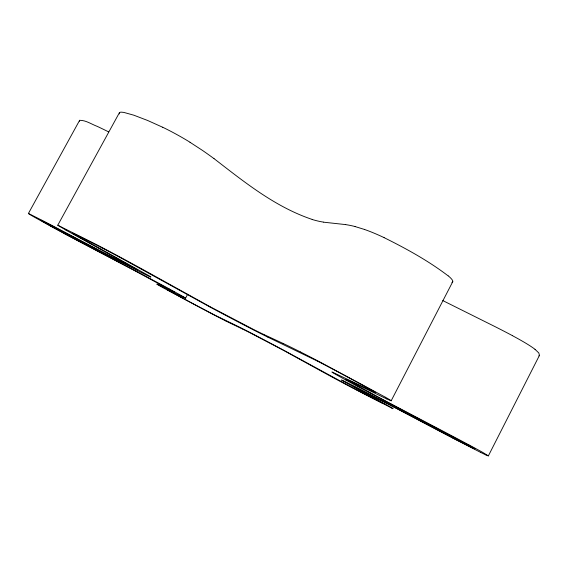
<?xml version="1.0" encoding="UTF-8"?>
<svg xmlns="http://www.w3.org/2000/svg" width="568" height="568" viewBox="0 0 568 568"><rect width="100%" height="100%" fill="white"/><g stroke="black" fill="none" stroke-linecap="round" stroke-linejoin="round"><path stroke-width="0.85" d="M169.441 290.965L167.432 289.744L185.573 298.15L185.069 297.76A45.262 0.625 28 0 0 184.138 297.185L183.471 296.794M469.523 445.213L470.318 445.639A37.587 0.582 27.7 0 1 482.651 452.355L488.373 455.87L539.465 355.341L538.798 352.948L534.992 349.32M391.182 400.767L452.632 281.92M185.566 298.164L187.66 294.252M66.25 230.274L57.78 225.219L119.486 112.542L120.899 112.123L123.831 112.407L133.828 115.197L147.68 120.494L162.746 127.289M79.499 120.551L28.4 213.49A56.8 0.824 28.1 0 0 29.664 214.363M119.386 112.663L119.457 113.912M57.78 225.219L98.427 245.61A44.403 0.802 28.1 0 1 126.21 260.392M79.719 120.317C85.91 120.203 91.569 124.285 97.256 126.387A64.518 6.965 29.1 0 1 99.542 127.459L102.694 128.971A106.706 11.161 28.9 0 1 108.531 131.833M345.692 224.601L323.618 222.187M375.434 392.524L331.925 371.941A55.437 0.93 27.8 0 0 332.188 372.225L332.557 372.48M355.114 226.568L364.684 229.515M28.492 213.49L44.95 221.776A64.944 0.923 28.1 0 1 47.201 222.954L50.318 224.58M312.017 219.383C275.139 206.951 244.425 182.101 214.058 158.649M73.215 233.384L77.752 235.521M472.59 447.904L447.825 435.5A130.392 2.137 27.7 0 1 437.019 429.82L392.374 406.297A106.017 1.413 27.8 0 0 385.423 402.641L353.303 386.268L384.948 403.997M386.687 398.885L390.649 400.639A44.915 0.845 27.8 0 0 385.495 397.266M283.091 343.441L264.184 334.666M384.117 237.651C406.361 248.699 428.322 260.762 448.116 275.835M242.216 328.886L230.43 323.249A90.745 1.193 28 0 1 225.631 320.885M267.585 337.023L317.356 361.063M480.379 452.27L453.896 438.681A71.809 1.115 27.7 0 1 451.311 437.325M253.697 329.554L210.274 306.819L151.713 274.379M225.574 320.856L220.427 318.243M300.394 351.919L291.498 347.495A127.779 2.322 27.8 0 0 283.155 343.477M249.828 332.678L283.46 350.328L320.522 370.719A91.476 1.235 27.8 0 0 327.587 374.596M253.229 329.767L254.357 330.349M374.433 399.119L382.108 402.925L341.766 380.255A45.852 0.653 27.8 0 1 341.567 379.999A45.39 0.646 27.8 0 1 360.843 389.591L451.113 436.984M250.133 332.557L249.245 332.102A50.971 0.674 27.9 0 0 239.22 326.99L215.428 315.425L193.709 304.058A51.816 0.682 27.9 0 1 180.248 296.844L169.697 291.107M97.753 245.681L102.013 247.896M209.294 312.464L164.756 288.65M354.524 388.974L393.077 408.704L391.65 407.788M64.858 233.839L65.639 234.25A44.993 0.646 28.1 0 0 69.537 236.331L74.266 238.844A101.225 1.519 28.1 0 0 88.707 246.469L129.348 267.833A99.322 1.292 28 0 1 135.823 271.255L174.22 292.151L172.225 291.327A131.009 1.803 28.1 0 1 171.529 291.008L158.564 284.816A80.635 1.037 27.9 0 0 157.222 284.227L157.024 284.156A51.539 0.66 27.9 0 0 156.882 284.128M64.56 233.469L49.956 225.496A57.24 0.831 28 0 1 41.57 220.64M512.379 335.631L517.633 338.5A47.471 5.517 26.5 0 1 522.532 341.276L523.305 341.723A37.325 4.367 26.4 0 1 535.056 349.348M210.16 307.103L120.096 257.481A25.198 0.454 28.1 0 0 109.539 251.844L108.666 251.383A31.978 0.575 28.1 0 0 102.048 247.918M335.191 378.714L327.622 374.617M126.132 260.35L139.117 267.429M168.817 288.665L174.085 291.547A43.338 0.596 28 0 1 183.535 296.83M50.73 226.22L35.145 217.579A73.414 1.072 28 0 1 29.593 214.328M345.557 379.864L340.53 377.081A53.101 0.895 27.8 0 1 332.479 372.438M80.926 238.446L137.761 270.091L111.47 256.771A139.316 2.386 28.1 0 1 104.675 253.2L60.442 229.898A107.38 1.477 28 0 0 50.303 224.573M370.684 389.641L361.269 384.458A72.292 1.328 27.8 0 0 341.751 373.929L327.388 366.296A27.179 0.518 27.8 0 0 317.306 361.035M385.317 397.167L319.223 361.603A44.929 0.859 27.8 0 0 300.444 351.947M75.416 234.868L148.603 275.558A51.326 0.816 28 0 1 150.69 276.857M190.01 142.284L202.343 150.321A116.795 15.087 29.3 0 1 214.015 158.635M41.478 220.59L40.974 220.221L137.662 270.673A50.843 0.809 28 0 0 150.619 276.815M50.694 226.206A34.13 0.483 28.1 0 0 64.085 233.427L149.008 278.022A45.717 0.632 28 0 1 168.93 288.721M81.025 238.496A115.183 2.144 28 0 1 66.08 230.189M139.167 267.45A117.704 2.002 28.1 0 1 151.67 274.358M264.006 334.573A108.729 2.045 28 0 1 253.896 329.667M386.701 398.892A124.427 2.407 27.9 0 1 382.683 396.989L353.871 382.946A155.249 2.478 27.7 0 0 352.345 382.207L345.77 379.282L383.961 400.128A143.257 2.641 27.7 0 0 391.615 404.16L441.84 430.544A98.612 1.448 27.7 0 1 459.235 439.731L464.525 442.543A47.804 0.731 27.7 0 1 469.523 445.213M488.352 455.863A77.823 1.2 27.7 0 1 485.903 454.918M485.825 454.883A60.123 0.916 27.7 0 1 480.45 452.305M384.841 403.94A79.69 1.037 27.8 0 1 391.813 407.867M353.147 388.249A31.403 0.412 27.8 0 1 335.106 378.671M242.337 328.957A74.628 0.973 27.9 0 1 249.679 332.592M220.391 318.222A29.884 0.383 27.9 0 1 209.322 312.478M164.656 288.601A30.338 0.391 28 0 1 157.038 284.277M250.197 332.592A40.513 0.54 27.9 0 1 284.433 350.634L356.825 390.003A50.829 0.682 27.8 0 0 374.362 399.077M472.505 447.861A60.733 0.93 27.7 0 0 474.195 448.266L365.92 390.841A56.26 0.944 27.8 0 1 345.401 379.779M370.748 389.676A26.902 0.504 27.8 0 1 375.633 392.58M267.521 336.994A70.801 1.299 27.9 0 1 254.45 330.399M253.15 329.724A55.309 1.008 27.9 0 1 210.203 307.125M77.887 235.592A67.336 1.186 28 0 1 97.774 245.688M75.388 234.854A26.327 0.469 28.1 0 1 72.818 233.263M72.803 233.228A26.327 0.469 28.1 0 1 73.023 233.278M79.484 121.261A56.424 6.22 29.1 0 1 79.648 120.274M162.718 127.26A44.048 6.049 29.1 0 1 190.102 142.291M323.455 222.088A107.828 15.364 28.6 0 1 312.208 219.511M345.763 224.644A126.735 17.487 26.8 0 1 355.036 226.518M364.734 229.55A44.552 6.461 27.2 0 1 384.096 237.616M448.308 275.913A44.538 6.362 27 0 1 451.958 282.502M442.777 300.557A142.071 19.845 26.7 0 0 444.666 301.516L495.076 326.65A97.952 10.913 26.6 0 1 512.414 335.631M539.444 355.334A77.283 9.024 26.7 0 1 538.869 355.88M375.59 392.609A26.902 0.504 27.8 0 0 375.625 392.609"/></g></svg>
